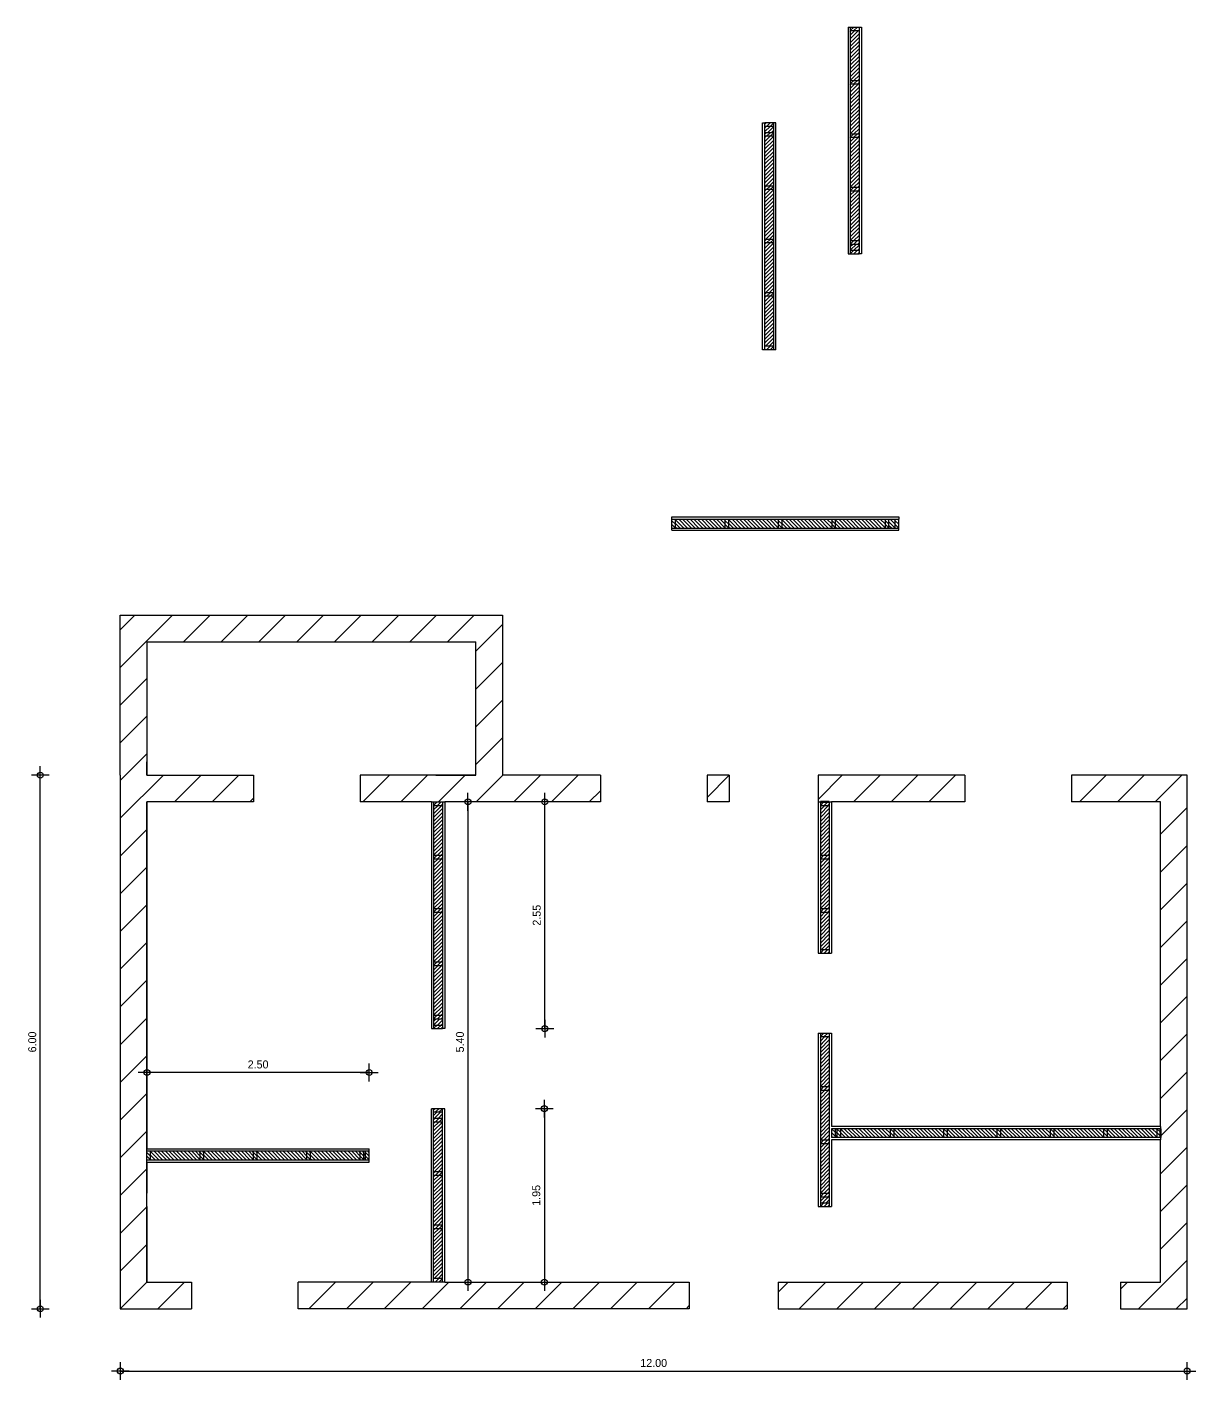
# Model space of a CAD drawing. Header units: metres. Extents: x -46 to 153, y -1 to 83.
# Drawn here: x 92.98 to 106.12, y 33.55 to 48.77 of the extents above; entities that cross this region are included whole.
import ezdxf

# ---------------------------------------------------------------- set-up
doc = ezdxf.new("R2010")
doc.units = ezdxf.units.M
doc.header["$LTSCALE"] = 0.018
doc.layers.add('DIMBLK', color=3, linetype='Continuous')
doc.styles.get("Standard").update_dxf_attribs({"font": 'ugtxt.shx'})
doc.dimstyles.new('CADWDOT', dxfattribs={"dimscale": 0.05, "dimtxt": 1.8, "dimasz": 0.08, "dimexe": 2, "dimexo": 0, "dimgap": 0.09, "dimtad": 0, "dimrnd": 0.001, "dimzin": 0, "dimdsep": 46, "dimtxsty": 'Standard', "dimblk": 'ARTDIM', "dimblk1": 'ARTDIM', "dimblk2": 'ARTDIM', "dimsah": 1, "dimcen": 0.09, "dimdle": 0.05, "dimse1": 1, "dimse2": 1, "dimadec": 0, "dimazin": 0, "dimtfac": 1, "dimtdec": 4, "dimtmove": 0, "dimatfit": 3, "dimldrblk": 'ARTDIM', "dimfxl": 0, "dimtvp": 0.9999, "dimtolj": 1, "dimtzin": 0, "dimarcsym": 0})

# ---------------------------------------------------------------- blocks, each defined once
blk = doc.blocks.new('ARTDIM')
at = {"layer": 'DIMBLK'}
for p, q in [((-24.9975, 0), (24.9975, 0)), ((0, -24.9975), (0, 24.9975))]:
    blk.add_line(p, q, dxfattribs=at)
blk.add_circle((0, 0), 8.25, dxfattribs=at)
blk = doc.blocks.new('*D60')
at = {"color": 0, "lineweight": -2, "transparency": 16777216}
blk.add_line((93.124, 34.357), (93.124, 40.349), dxfattribs=at)
at = {"layer": 'Defpoints', "color": 0, "transparency": 16777216}
for p in [(93.124, 40.353), (94.024, 40.353), (94.024, 34.353)]:
    blk.add_point(p, dxfattribs=at)
at = {"color": 0, "lineweight": -2, "transparency": 16777216, "xscale": 0.004, "yscale": 0.004, "zscale": 0.004}
for p, rotation in [((93.124, 40.353), 90), ((93.124, 34.353), 270)]:
    blk.add_blockref('ARTDIM', p, dxfattribs=dict(at, rotation=rotation))
at = {"color": 0, "transparency": 16777216, "insert": (93.034, 37.353), "char_height": 0.09, "attachment_point": 5, "rotation": 90}
blk.add_mtext('\\A1;6.00', dxfattribs=at)
blk = doc.blocks.new('*D61')
at = {"color": 0, "lineweight": -2, "transparency": 16777216}
blk.add_line((94.028, 33.653), (106.02, 33.653), dxfattribs=at)
at = {"layer": 'Defpoints', "color": 0, "transparency": 16777216}
for p in [(94.024, 34.353), (106.024, 34.353), (106.024, 33.653)]:
    blk.add_point(p, dxfattribs=at)
at = {"color": 0, "lineweight": -2, "transparency": 16777216, "xscale": 0.004, "yscale": 0.004, "zscale": 0.004, "rotation": 180}
blk.add_blockref('ARTDIM', (94.024, 33.653), dxfattribs=at)
at = {"color": 0, "lineweight": -2, "transparency": 16777216, "xscale": 0.004, "yscale": 0.004, "zscale": 0.004}
blk.add_blockref('ARTDIM', (106.024, 33.653), dxfattribs=at)
at = {"color": 0, "transparency": 16777216, "insert": (100.024, 33.743), "char_height": 0.09, "attachment_point": 5}
blk.add_mtext('\\A1;12.00', dxfattribs=at)
blk = doc.blocks.new('*D62')
at = {"color": 0, "lineweight": -2, "transparency": 16777216}
blk.add_line((98.799, 37.507), (98.799, 40.049), dxfattribs=at)
at = {"layer": 'Defpoints', "color": 0, "transparency": 16777216}
for p in [(97.679, 40.053), (98.799, 40.053), (97.674, 37.503)]:
    blk.add_point(p, dxfattribs=at)
at = {"color": 0, "lineweight": -2, "transparency": 16777216, "xscale": 0.004, "yscale": 0.004, "zscale": 0.004}
for p, rotation in [((98.799, 40.053), 90), ((98.799, 37.503), 270)]:
    blk.add_blockref('ARTDIM', p, dxfattribs=dict(at, rotation=rotation))
at = {"color": 0, "transparency": 16777216, "insert": (98.709, 38.778), "char_height": 0.09, "attachment_point": 5, "rotation": 90}
blk.add_mtext('\\A1;2.55', dxfattribs=at)
blk = doc.blocks.new('*D63')
at = {"color": 0, "lineweight": -2, "transparency": 16777216}
blk.add_line((98.794, 36.599), (98.794, 34.657), dxfattribs=at)
at = {"layer": 'Defpoints', "color": 0, "transparency": 16777216}
for p in [(97.674, 36.603), (97.674, 34.653), (98.794, 34.653)]:
    blk.add_point(p, dxfattribs=at)
at = {"color": 0, "lineweight": -2, "transparency": 16777216, "xscale": 0.004, "yscale": 0.004, "zscale": 0.004}
for p, rotation in [((98.794, 36.603), 90), ((98.794, 34.653), 270)]:
    blk.add_blockref('ARTDIM', p, dxfattribs=dict(at, rotation=rotation))
at = {"color": 0, "transparency": 16777216, "insert": (98.704, 35.628), "char_height": 0.09, "attachment_point": 5, "rotation": 90}
blk.add_mtext('\\A1;1.95', dxfattribs=at)
blk = doc.blocks.new('*D64')
at = {"color": 0, "lineweight": -2, "transparency": 16777216}
blk.add_line((96.82, 37.01), (94.328, 37.01), dxfattribs=at)
at = {"layer": 'Defpoints', "color": 0, "transparency": 16777216}
for p in [(94.324, 37.01), (94.324, 36.153), (96.824, 36.153)]:
    blk.add_point(p, dxfattribs=at)
at = {"color": 0, "lineweight": -2, "transparency": 16777216, "xscale": 0.004, "yscale": 0.004, "zscale": 0.004, "rotation": 180}
blk.add_blockref('ARTDIM', (94.324, 37.01), dxfattribs=at)
at = {"color": 0, "lineweight": -2, "transparency": 16777216, "xscale": 0.004, "yscale": 0.004, "zscale": 0.004}
blk.add_blockref('ARTDIM', (96.824, 37.01), dxfattribs=at)
at = {"color": 0, "transparency": 16777216, "insert": (95.574, 37.1), "char_height": 0.09, "attachment_point": 5}
blk.add_mtext('\\A1;2.50', dxfattribs=at)
blk = doc.blocks.new('*D65')
at = {"color": 0, "lineweight": -2, "transparency": 16777216}
blk.add_line((97.935, 40.049), (97.935, 34.657), dxfattribs=at)
at = {"layer": 'Defpoints', "color": 0, "transparency": 16777216}
for p in [(97.679, 40.053), (97.674, 34.653), (97.935, 34.653)]:
    blk.add_point(p, dxfattribs=at)
at = {"color": 0, "lineweight": -2, "transparency": 16777216, "xscale": 0.004, "yscale": 0.004, "zscale": 0.004}
for p, rotation in [((97.935, 40.053), 90), ((97.935, 34.653), 270)]:
    blk.add_blockref('ARTDIM', p, dxfattribs=dict(at, rotation=rotation))
at = {"color": 0, "transparency": 16777216, "insert": (97.845, 37.353), "char_height": 0.09, "attachment_point": 5, "rotation": 90}
blk.add_mtext('\\A1;5.40', dxfattribs=at)

msp = doc.modelspace()

# ---------------------------------------------------------------- linework, layer by layer
at = {"color": 1}
for p, q in [((102.21, 48.766), (102.21, 46.216)), ((102.21, 48.766), (102.235, 48.766)), ((102.335, 48.766), (102.36, 48.766)), ((102.36, 48.766), (102.36, 46.216)), ((101.25, 45.138), (101.25, 47.688)), ((101.25, 47.688), (101.275, 47.688)), ((101.4, 47.688), (101.375, 47.688)), ((101.4, 45.138), (101.4, 47.688)), ((102.21, 46.216), (102.235, 46.216)), ((102.36, 46.216), (102.335, 46.216)), ((101.275, 45.138), (101.25, 45.138)), ((101.4, 45.138), (101.375, 45.138)), ((100.23, 43.257), (102.78, 43.257)), ((100.23, 43.232), (100.23, 43.257)), ((102.78, 43.257), (102.78, 43.232)), ((100.23, 43.107), (100.23, 43.132)), ((100.23, 43.107), (102.78, 43.107)), ((102.78, 43.107), (102.78, 43.132)), ((97.524, 40.053), (97.524, 37.503)), ((97.524, 40.053), (97.549, 40.053)), ((97.649, 40.053), (97.674, 40.053)), ((97.674, 40.053), (97.674, 37.503)), ((101.874, 40.053), (101.874, 38.353)), ((101.874, 40.053), (101.899, 40.053)), ((101.999, 40.053), (102.024, 40.053)), ((102.024, 40.053), (102.024, 38.353)), ((101.874, 38.353), (101.899, 38.353)), ((101.999, 38.353), (102.024, 38.353)), ((97.524, 37.503), (97.549, 37.503)), ((97.674, 37.503), (97.649, 37.503)), ((101.874, 37.453), (101.874, 35.503)), ((101.874, 37.453), (101.899, 37.453)), ((101.999, 37.453), (102.024, 37.453)), ((102.024, 37.453), (102.024, 36.403)), ((97.524, 34.653), (97.524, 36.603)), ((97.549, 36.603), (97.524, 36.603)), ((97.674, 36.603), (97.649, 36.603)), ((97.674, 34.653), (97.674, 36.603)), ((103.284, 36.403), (102.024, 36.403)), ((105.724, 36.403), (103.284, 36.403)), ((105.724, 36.403), (105.724, 36.378)), ((103.284, 36.253), (102.024, 36.253)), ((102.024, 36.253), (102.024, 35.503)), ((105.724, 36.253), (103.284, 36.253)), ((105.724, 36.278), (105.724, 36.253)), ((94.324, 36.153), (96.824, 36.153)), ((94.324, 36.128), (94.324, 36.153)), ((96.824, 36.128), (96.824, 36.153)), ((94.324, 36.003), (94.324, 36.028)), ((94.324, 36.003), (96.824, 36.003)), ((96.824, 36.003), (96.824, 36.028)), ((101.874, 35.503), (101.899, 35.503)), ((101.999, 35.503), (102.024, 35.503)), ((97.549, 34.653), (97.524, 34.653)), ((97.674, 34.653), (97.649, 34.653))]:
    msp.add_line(p, q, dxfattribs=at)
at = {"color": 2}
for p, q in [((102.235, 48.766), (102.235, 46.216)), ((102.235, 48.633), (102.328, 48.726)), ((102.235, 48.675), (102.286, 48.726)), ((102.235, 48.717), (102.243, 48.726)), ((102.235, 48.59), (102.335, 48.69)), ((102.335, 48.766), (102.335, 46.216)), ((102.235, 48.548), (102.335, 48.648)), ((102.235, 48.505), (102.335, 48.605)), ((102.235, 48.463), (102.335, 48.563)), ((102.235, 48.42), (102.335, 48.52)), ((102.235, 48.378), (102.335, 48.478)), ((102.235, 48.336), (102.335, 48.436)), ((102.235, 48.293), (102.335, 48.393)), ((102.235, 48.251), (102.335, 48.351)), ((102.235, 48.208), (102.335, 48.308)), ((102.235, 48.166), (102.335, 48.266)), ((102.235, 48.033), (102.328, 48.126)), ((102.235, 48.075), (102.286, 48.126)), ((102.235, 48.117), (102.243, 48.126)), ((102.235, 47.99), (102.335, 48.09)), ((102.277, 48.166), (102.335, 48.223)), ((102.32, 48.166), (102.335, 48.181)), ((102.235, 47.948), (102.335, 48.048)), ((102.235, 47.905), (102.335, 48.005)), ((102.235, 47.863), (102.335, 47.963)), ((102.235, 47.82), (102.335, 47.92)), ((102.235, 47.778), (102.335, 47.878)), ((102.235, 47.736), (102.335, 47.836)), ((102.235, 47.693), (102.335, 47.793)), ((101.275, 45.138), (101.275, 47.688)), ((101.29, 47.648), (101.275, 47.633)), ((101.333, 47.648), (101.275, 47.59)), ((101.375, 47.648), (101.305, 47.578)), ((101.375, 45.138), (101.375, 47.688)), ((102.235, 47.651), (102.335, 47.751)), ((102.235, 47.608), (102.335, 47.708)), ((102.235, 47.566), (102.335, 47.666)), ((102.277, 47.566), (102.335, 47.623)), ((101.375, 47.538), (101.275, 47.438)), ((101.29, 47.538), (101.275, 47.523)), ((101.333, 47.538), (101.275, 47.48)), ((101.375, 47.495), (101.275, 47.395)), ((101.375, 47.605), (101.347, 47.578)), ((102.235, 47.433), (102.328, 47.526)), ((102.235, 47.475), (102.286, 47.526)), ((102.235, 47.517), (102.243, 47.526)), ((102.235, 47.39), (102.335, 47.49)), ((102.32, 47.566), (102.335, 47.581)), ((101.375, 47.453), (101.275, 47.353)), ((101.375, 47.411), (101.275, 47.311)), ((101.375, 47.368), (101.275, 47.268)), ((101.375, 47.326), (101.275, 47.226)), ((102.235, 47.348), (102.335, 47.448)), ((102.235, 47.305), (102.335, 47.405)), ((102.235, 47.263), (102.335, 47.363)), ((102.235, 47.22), (102.335, 47.32)), ((101.375, 47.283), (101.275, 47.183)), ((101.375, 47.241), (101.275, 47.141)), ((101.375, 47.198), (101.275, 47.098)), ((102.235, 47.178), (102.335, 47.278)), ((102.235, 47.136), (102.335, 47.236)), ((102.235, 47.093), (102.335, 47.193)), ((101.375, 47.156), (101.275, 47.056)), ((101.375, 47.114), (101.275, 47.014)), ((101.375, 47.071), (101.282, 46.978)), ((101.375, 47.029), (101.324, 46.978)), ((102.235, 47.051), (102.335, 47.151)), ((102.235, 47.008), (102.335, 47.108)), ((102.235, 46.966), (102.335, 47.066)), ((102.277, 46.966), (102.335, 47.023)), ((101.375, 46.938), (101.275, 46.838)), ((101.29, 46.938), (101.275, 46.923)), ((101.333, 46.938), (101.275, 46.88)), ((101.375, 46.895), (101.275, 46.795)), ((101.375, 46.986), (101.367, 46.978)), ((102.235, 46.833), (102.328, 46.926)), ((102.235, 46.875), (102.286, 46.926)), ((102.235, 46.917), (102.243, 46.926)), ((102.235, 46.79), (102.335, 46.89)), ((102.32, 46.966), (102.335, 46.981)), ((101.375, 46.853), (101.275, 46.753)), ((101.375, 46.811), (101.275, 46.711)), ((101.375, 46.768), (101.275, 46.668)), ((101.375, 46.726), (101.275, 46.626)), ((102.235, 46.748), (102.335, 46.848)), ((102.235, 46.705), (102.335, 46.805)), ((102.235, 46.663), (102.335, 46.763)), ((102.235, 46.62), (102.335, 46.72)), ((101.375, 46.683), (101.275, 46.583)), ((101.375, 46.641), (101.275, 46.541)), ((101.375, 46.598), (101.275, 46.498)), ((101.375, 46.556), (101.275, 46.456)), ((102.235, 46.578), (102.335, 46.678)), ((102.235, 46.536), (102.335, 46.636)), ((102.235, 46.493), (102.335, 46.593)), ((101.375, 46.514), (101.275, 46.414)), ((101.375, 46.471), (101.282, 46.378)), ((101.375, 46.429), (101.324, 46.378)), ((102.235, 46.451), (102.335, 46.551)), ((102.235, 46.408), (102.335, 46.508)), ((102.235, 46.366), (102.335, 46.466)), ((102.277, 46.366), (102.335, 46.423)), ((101.375, 46.338), (101.275, 46.238)), ((101.29, 46.338), (101.275, 46.323)), ((101.333, 46.338), (101.275, 46.28)), ((101.375, 46.295), (101.275, 46.195)), ((101.375, 46.253), (101.275, 46.153)), ((101.375, 46.386), (101.367, 46.378)), ((102.235, 46.256), (102.305, 46.326)), ((102.235, 46.298), (102.263, 46.326)), ((102.277, 46.256), (102.335, 46.313)), ((102.32, 46.366), (102.335, 46.381)), ((102.32, 46.256), (102.335, 46.271)), ((101.375, 46.211), (101.275, 46.111)), ((101.375, 46.168), (101.275, 46.068)), ((101.375, 46.126), (101.275, 46.026)), ((101.375, 46.083), (101.275, 45.983)), ((101.375, 46.041), (101.275, 45.941)), ((101.375, 45.998), (101.275, 45.898)), ((101.375, 45.956), (101.275, 45.856)), ((101.375, 45.914), (101.275, 45.814)), ((101.375, 45.871), (101.282, 45.778)), ((101.375, 45.829), (101.324, 45.778)), ((101.375, 45.738), (101.275, 45.638)), ((101.29, 45.738), (101.275, 45.723)), ((101.333, 45.738), (101.275, 45.68)), ((101.375, 45.695), (101.275, 45.595)), ((101.375, 45.653), (101.275, 45.553)), ((101.375, 45.786), (101.367, 45.778)), ((101.375, 45.611), (101.275, 45.511)), ((101.375, 45.568), (101.275, 45.468)), ((101.375, 45.526), (101.275, 45.426)), ((101.375, 45.483), (101.275, 45.383)), ((101.375, 45.441), (101.275, 45.341)), ((101.375, 45.398), (101.275, 45.298)), ((101.375, 45.356), (101.275, 45.256)), ((101.375, 45.314), (101.275, 45.214)), ((101.375, 45.271), (101.282, 45.178)), ((101.375, 45.229), (101.324, 45.178)), ((101.375, 45.186), (101.367, 45.178)), ((100.23, 43.232), (102.78, 43.232)), ((100.364, 43.132), (100.27, 43.225)), ((100.406, 43.132), (100.306, 43.232)), ((100.449, 43.132), (100.349, 43.232)), ((100.491, 43.132), (100.391, 43.232)), ((100.533, 43.132), (100.433, 43.232)), ((100.576, 43.132), (100.476, 43.232)), ((100.618, 43.132), (100.518, 43.232)), ((100.661, 43.132), (100.561, 43.232)), ((100.703, 43.132), (100.603, 43.232)), ((100.746, 43.132), (100.646, 43.232)), ((100.788, 43.132), (100.688, 43.232)), ((100.83, 43.132), (100.73, 43.232)), ((100.83, 43.174), (100.773, 43.232)), ((100.83, 43.216), (100.815, 43.232)), ((100.964, 43.132), (100.87, 43.225)), ((101.006, 43.132), (100.906, 43.232)), ((101.049, 43.132), (100.949, 43.232)), ((101.091, 43.132), (100.991, 43.232)), ((101.133, 43.132), (101.033, 43.232)), ((101.176, 43.132), (101.076, 43.232)), ((101.218, 43.132), (101.118, 43.232)), ((101.261, 43.132), (101.161, 43.232)), ((101.303, 43.132), (101.203, 43.232)), ((101.346, 43.132), (101.246, 43.232)), ((101.388, 43.132), (101.288, 43.232)), ((101.43, 43.132), (101.33, 43.232)), ((101.43, 43.174), (101.373, 43.232)), ((101.43, 43.216), (101.415, 43.232)), ((101.564, 43.132), (101.47, 43.225)), ((101.606, 43.132), (101.506, 43.232)), ((101.649, 43.132), (101.549, 43.232)), ((101.691, 43.132), (101.591, 43.232)), ((101.733, 43.132), (101.633, 43.232)), ((101.776, 43.132), (101.676, 43.232)), ((101.818, 43.132), (101.718, 43.232)), ((101.861, 43.132), (101.761, 43.232)), ((101.903, 43.132), (101.803, 43.232)), ((101.946, 43.132), (101.846, 43.232)), ((101.988, 43.132), (101.888, 43.232)), ((102.03, 43.132), (101.93, 43.232)), ((102.03, 43.174), (101.973, 43.232)), ((102.03, 43.216), (102.015, 43.232)), ((102.164, 43.132), (102.07, 43.225)), ((102.206, 43.132), (102.106, 43.232)), ((102.249, 43.132), (102.149, 43.232)), ((102.291, 43.132), (102.191, 43.232)), ((102.333, 43.132), (102.233, 43.232)), ((102.376, 43.132), (102.276, 43.232)), ((102.418, 43.132), (102.318, 43.232)), ((102.461, 43.132), (102.361, 43.232)), ((102.503, 43.132), (102.403, 43.232)), ((102.546, 43.132), (102.446, 43.232)), ((102.588, 43.132), (102.488, 43.232)), ((102.63, 43.132), (102.53, 43.232)), ((102.63, 43.174), (102.573, 43.232)), ((102.63, 43.216), (102.615, 43.232)), ((102.74, 43.174), (102.683, 43.232)), ((102.74, 43.216), (102.725, 43.232)), ((100.23, 43.132), (102.78, 43.132)), ((100.321, 43.132), (100.27, 43.183)), ((100.279, 43.132), (100.27, 43.14)), ((100.921, 43.132), (100.87, 43.183)), ((100.879, 43.132), (100.87, 43.14)), ((101.521, 43.132), (101.47, 43.183)), ((101.479, 43.132), (101.47, 43.14)), ((102.121, 43.132), (102.07, 43.183)), ((102.079, 43.132), (102.07, 43.14)), ((102.74, 43.132), (102.67, 43.202)), ((102.698, 43.132), (102.67, 43.159)), ((97.549, 40.053), (97.549, 37.503)), ((97.549, 39.919), (97.642, 40.013)), ((97.549, 39.962), (97.6, 40.013)), ((97.549, 40.004), (97.558, 40.013)), ((97.649, 40.053), (97.649, 37.503)), ((101.899, 40.053), (101.899, 38.353)), ((101.899, 39.919), (101.992, 40.013)), ((101.899, 39.962), (101.95, 40.013)), ((101.899, 40.004), (101.908, 40.013)), ((101.999, 40.053), (101.999, 38.353)), ((97.549, 39.877), (97.649, 39.977)), ((97.549, 39.834), (97.649, 39.934)), ((97.549, 39.792), (97.649, 39.892)), ((101.899, 39.877), (101.999, 39.977)), ((101.899, 39.834), (101.999, 39.934)), ((101.899, 39.792), (101.999, 39.892)), ((97.549, 39.75), (97.649, 39.85)), ((97.549, 39.707), (97.649, 39.807)), ((97.549, 39.665), (97.649, 39.765)), ((97.549, 39.622), (97.649, 39.722)), ((101.899, 39.75), (101.999, 39.85)), ((101.899, 39.707), (101.999, 39.807)), ((101.899, 39.665), (101.999, 39.765)), ((101.899, 39.622), (101.999, 39.722)), ((97.549, 39.58), (97.649, 39.68)), ((97.549, 39.537), (97.649, 39.637)), ((97.549, 39.495), (97.649, 39.595)), ((101.899, 39.58), (101.999, 39.68)), ((101.899, 39.537), (101.999, 39.637)), ((101.899, 39.495), (101.999, 39.595)), ((97.549, 39.453), (97.649, 39.553)), ((97.549, 39.319), (97.642, 39.413)), ((97.549, 39.362), (97.6, 39.413)), ((97.549, 39.404), (97.558, 39.413)), ((97.592, 39.453), (97.649, 39.51)), ((97.634, 39.453), (97.649, 39.468)), ((101.899, 39.453), (101.999, 39.553)), ((101.899, 39.319), (101.992, 39.413)), ((101.899, 39.362), (101.95, 39.413)), ((101.899, 39.404), (101.908, 39.413)), ((101.942, 39.453), (101.999, 39.51)), ((101.984, 39.453), (101.999, 39.468)), ((97.549, 39.277), (97.649, 39.377)), ((97.549, 39.234), (97.649, 39.334)), ((97.549, 39.192), (97.649, 39.292)), ((101.899, 39.277), (101.999, 39.377)), ((101.899, 39.234), (101.999, 39.334)), ((101.899, 39.192), (101.999, 39.292)), ((97.549, 39.15), (97.649, 39.25)), ((97.549, 39.107), (97.649, 39.207)), ((97.549, 39.065), (97.649, 39.165)), ((97.549, 39.022), (97.649, 39.122)), ((101.899, 39.15), (101.999, 39.25)), ((101.899, 39.107), (101.999, 39.207)), ((101.899, 39.065), (101.999, 39.165)), ((101.899, 39.022), (101.999, 39.122)), ((97.549, 38.98), (97.649, 39.08)), ((97.549, 38.937), (97.649, 39.037)), ((97.549, 38.895), (97.649, 38.995)), ((97.549, 38.853), (97.649, 38.953)), ((101.899, 38.98), (101.999, 39.08)), ((101.899, 38.937), (101.999, 39.037)), ((101.899, 38.895), (101.999, 38.995)), ((101.899, 38.853), (101.999, 38.953)), ((97.549, 38.719), (97.642, 38.813)), ((97.549, 38.762), (97.6, 38.813)), ((97.549, 38.804), (97.558, 38.813)), ((97.592, 38.853), (97.649, 38.91)), ((97.634, 38.853), (97.649, 38.868)), ((101.899, 38.719), (101.992, 38.813)), ((101.899, 38.762), (101.95, 38.813)), ((101.899, 38.804), (101.908, 38.813)), ((101.942, 38.853), (101.999, 38.91)), ((101.984, 38.853), (101.999, 38.868)), ((97.549, 38.677), (97.649, 38.777)), ((97.549, 38.634), (97.649, 38.734)), ((97.549, 38.592), (97.649, 38.692)), ((97.549, 38.55), (97.649, 38.65)), ((101.899, 38.677), (101.999, 38.777)), ((101.899, 38.634), (101.999, 38.734)), ((101.899, 38.592), (101.999, 38.692)), ((101.899, 38.55), (101.999, 38.65)), ((97.549, 38.507), (97.649, 38.607)), ((97.549, 38.465), (97.649, 38.565)), ((97.549, 38.422), (97.649, 38.522)), ((101.899, 38.507), (101.999, 38.607)), ((101.899, 38.465), (101.999, 38.565)), ((101.899, 38.422), (101.999, 38.522)), ((97.549, 38.38), (97.649, 38.48)), ((97.549, 38.337), (97.649, 38.437)), ((97.549, 38.295), (97.649, 38.395)), ((97.549, 38.253), (97.649, 38.353)), ((101.912, 38.393), (101.999, 38.48)), ((101.954, 38.393), (101.999, 38.437)), ((101.997, 38.393), (101.999, 38.395)), ((97.549, 38.119), (97.642, 38.213)), ((97.549, 38.162), (97.6, 38.213)), ((97.549, 38.204), (97.558, 38.213)), ((97.592, 38.253), (97.649, 38.31)), ((97.634, 38.253), (97.649, 38.268)), ((97.549, 38.077), (97.649, 38.177)), ((97.549, 38.034), (97.649, 38.134)), ((97.549, 37.992), (97.649, 38.092)), ((97.549, 37.95), (97.649, 38.05)), ((97.549, 37.907), (97.649, 38.007)), ((97.549, 37.865), (97.649, 37.965)), ((97.549, 37.822), (97.649, 37.922)), ((97.549, 37.78), (97.649, 37.88)), ((97.549, 37.737), (97.649, 37.837)), ((97.549, 37.695), (97.649, 37.795)), ((97.549, 37.653), (97.649, 37.753)), ((97.549, 37.543), (97.619, 37.613)), ((97.549, 37.585), (97.577, 37.613)), ((97.592, 37.653), (97.649, 37.71)), ((97.592, 37.543), (97.649, 37.6)), ((97.634, 37.653), (97.649, 37.668)), ((97.634, 37.543), (97.649, 37.558)), ((101.899, 37.453), (101.899, 35.503)), ((101.999, 37.453), (101.999, 35.503)), ((101.899, 37.319), (101.992, 37.413)), ((101.899, 37.362), (101.95, 37.413)), ((101.899, 37.404), (101.908, 37.413)), ((101.899, 37.277), (101.999, 37.377)), ((101.899, 37.234), (101.999, 37.334)), ((101.899, 37.192), (101.999, 37.292)), ((101.899, 37.15), (101.999, 37.25)), ((101.899, 37.107), (101.999, 37.207)), ((101.899, 37.065), (101.999, 37.165)), ((101.899, 37.022), (101.999, 37.122)), ((101.899, 36.98), (101.999, 37.08)), ((101.899, 36.937), (101.999, 37.037)), ((101.899, 36.895), (101.999, 36.995)), ((101.899, 36.853), (101.999, 36.953)), ((101.942, 36.853), (101.999, 36.91)), ((101.984, 36.853), (101.999, 36.868)), ((101.899, 36.719), (101.992, 36.813)), ((101.899, 36.762), (101.95, 36.813)), ((101.899, 36.804), (101.908, 36.813)), ((101.899, 36.677), (101.999, 36.777)), ((101.899, 36.634), (101.999, 36.734)), ((101.899, 36.592), (101.999, 36.692)), ((97.549, 34.653), (97.549, 36.603)), ((97.583, 36.563), (97.549, 36.528)), ((97.626, 36.563), (97.556, 36.493)), ((97.649, 36.544), (97.598, 36.493)), ((97.649, 34.653), (97.649, 36.603)), ((101.899, 36.55), (101.999, 36.65)), ((101.899, 36.507), (101.999, 36.607)), ((101.899, 36.465), (101.999, 36.565)), ((101.899, 36.422), (101.999, 36.522)), ((97.649, 36.453), (97.549, 36.353)), ((97.564, 36.453), (97.549, 36.437)), ((97.607, 36.453), (97.549, 36.395)), ((97.649, 36.41), (97.549, 36.31)), ((97.649, 36.368), (97.549, 36.268)), ((97.649, 36.501), (97.641, 36.493)), ((101.899, 36.38), (101.999, 36.48)), ((101.899, 36.337), (101.999, 36.437)), ((101.899, 36.295), (101.999, 36.395)), ((103.284, 36.378), (102.024, 36.378)), ((102.076, 36.378), (102.084, 36.369)), ((102.124, 36.378), (102.224, 36.278)), ((102.167, 36.378), (102.267, 36.278)), ((102.209, 36.378), (102.309, 36.278)), ((102.251, 36.378), (102.351, 36.278)), ((102.294, 36.378), (102.394, 36.278)), ((102.336, 36.378), (102.436, 36.278)), ((102.379, 36.378), (102.479, 36.278)), ((102.421, 36.378), (102.521, 36.278)), ((102.463, 36.378), (102.563, 36.278)), ((102.506, 36.378), (102.606, 36.278)), ((102.548, 36.378), (102.648, 36.278)), ((102.591, 36.378), (102.684, 36.284)), ((102.633, 36.378), (102.684, 36.327)), ((102.676, 36.378), (102.684, 36.369)), ((102.724, 36.378), (102.824, 36.278)), ((102.767, 36.378), (102.867, 36.278)), ((102.809, 36.378), (102.909, 36.278)), ((102.851, 36.378), (102.951, 36.278)), ((102.894, 36.378), (102.994, 36.278)), ((102.936, 36.378), (103.036, 36.278)), ((102.979, 36.378), (103.079, 36.278)), ((103.021, 36.378), (103.121, 36.278)), ((103.063, 36.378), (103.163, 36.278)), ((103.106, 36.378), (103.206, 36.278)), ((103.148, 36.378), (103.248, 36.278)), ((103.191, 36.378), (103.284, 36.284)), ((103.233, 36.378), (103.284, 36.327)), ((103.276, 36.378), (103.284, 36.369)), ((105.724, 36.378), (103.284, 36.378)), ((103.324, 36.378), (103.424, 36.278)), ((103.367, 36.378), (103.467, 36.278)), ((103.409, 36.378), (103.509, 36.278)), ((103.451, 36.378), (103.551, 36.278)), ((103.494, 36.378), (103.594, 36.278)), ((103.536, 36.378), (103.636, 36.278)), ((103.579, 36.378), (103.679, 36.278)), ((103.621, 36.378), (103.721, 36.278)), ((103.663, 36.378), (103.763, 36.278)), ((103.706, 36.378), (103.806, 36.278)), ((103.748, 36.378), (103.848, 36.278)), ((103.791, 36.378), (103.884, 36.284)), ((103.833, 36.378), (103.884, 36.327)), ((103.876, 36.378), (103.884, 36.369)), ((103.924, 36.378), (104.024, 36.278)), ((103.967, 36.378), (104.067, 36.278)), ((104.009, 36.378), (104.109, 36.278)), ((104.051, 36.378), (104.151, 36.278)), ((104.094, 36.378), (104.194, 36.278)), ((104.136, 36.378), (104.236, 36.278)), ((104.179, 36.378), (104.279, 36.278)), ((104.221, 36.378), (104.321, 36.278)), ((104.263, 36.378), (104.363, 36.278)), ((104.306, 36.378), (104.406, 36.278)), ((104.348, 36.378), (104.448, 36.278)), ((104.391, 36.378), (104.484, 36.284)), ((104.433, 36.378), (104.484, 36.327)), ((104.476, 36.378), (104.484, 36.369)), ((104.524, 36.378), (104.624, 36.278)), ((104.567, 36.378), (104.667, 36.278)), ((104.609, 36.378), (104.709, 36.278)), ((104.651, 36.378), (104.751, 36.278)), ((104.694, 36.378), (104.794, 36.278)), ((104.736, 36.378), (104.836, 36.278)), ((104.779, 36.378), (104.879, 36.278)), ((104.821, 36.378), (104.921, 36.278)), ((104.863, 36.378), (104.963, 36.278)), ((104.906, 36.378), (105.006, 36.278)), ((104.948, 36.378), (105.048, 36.278)), ((104.991, 36.378), (105.084, 36.284)), ((105.033, 36.378), (105.084, 36.327)), ((105.076, 36.378), (105.084, 36.369)), ((105.124, 36.378), (105.224, 36.278)), ((105.167, 36.378), (105.267, 36.278)), ((105.209, 36.378), (105.309, 36.278)), ((105.251, 36.378), (105.351, 36.278)), ((105.294, 36.378), (105.394, 36.278)), ((105.336, 36.378), (105.436, 36.278)), ((105.379, 36.378), (105.479, 36.278)), ((105.421, 36.378), (105.521, 36.278)), ((105.463, 36.378), (105.563, 36.278)), ((105.506, 36.378), (105.606, 36.278)), ((105.548, 36.378), (105.648, 36.278)), ((105.591, 36.378), (105.684, 36.284)), ((105.633, 36.378), (105.684, 36.327)), ((105.676, 36.378), (105.684, 36.369)), ((97.649, 36.325), (97.549, 36.225)), ((97.649, 36.283), (97.549, 36.183)), ((97.649, 36.24), (97.549, 36.14)), ((101.899, 36.253), (101.999, 36.353)), ((101.899, 36.119), (101.992, 36.213)), ((101.899, 36.162), (101.95, 36.213)), ((101.899, 36.204), (101.908, 36.213)), ((101.942, 36.253), (101.999, 36.31)), ((101.984, 36.253), (101.999, 36.268)), ((103.284, 36.278), (102.024, 36.278)), ((102.064, 36.347), (102.084, 36.327)), ((102.064, 36.304), (102.084, 36.284)), ((102.124, 36.335), (102.182, 36.278)), ((102.124, 36.293), (102.139, 36.278)), ((102.724, 36.335), (102.782, 36.278)), ((102.724, 36.293), (102.739, 36.278)), ((105.724, 36.278), (103.284, 36.278)), ((103.324, 36.335), (103.382, 36.278)), ((103.324, 36.293), (103.339, 36.278)), ((103.924, 36.335), (103.982, 36.278)), ((103.924, 36.293), (103.939, 36.278)), ((104.524, 36.335), (104.582, 36.278)), ((104.524, 36.293), (104.539, 36.278)), ((105.124, 36.335), (105.182, 36.278)), ((105.124, 36.293), (105.139, 36.278)), ((94.324, 36.128), (96.824, 36.128)), ((94.457, 36.028), (94.364, 36.121)), ((94.415, 36.028), (94.364, 36.079)), ((94.5, 36.028), (94.4, 36.128)), ((94.542, 36.028), (94.442, 36.128)), ((94.585, 36.028), (94.485, 36.128)), ((94.627, 36.028), (94.527, 36.128)), ((94.67, 36.028), (94.57, 36.128)), ((94.712, 36.028), (94.612, 36.128)), ((94.754, 36.028), (94.654, 36.128)), ((94.797, 36.028), (94.697, 36.128)), ((94.839, 36.028), (94.739, 36.128)), ((94.882, 36.028), (94.782, 36.128)), ((94.924, 36.028), (94.824, 36.128)), ((94.924, 36.07), (94.867, 36.128)), ((94.924, 36.112), (94.909, 36.128)), ((95.057, 36.028), (94.964, 36.121)), ((95.015, 36.028), (94.964, 36.079)), ((95.1, 36.028), (95, 36.128)), ((95.142, 36.028), (95.042, 36.128)), ((95.185, 36.028), (95.085, 36.128)), ((95.227, 36.028), (95.127, 36.128)), ((95.27, 36.028), (95.17, 36.128)), ((95.312, 36.028), (95.212, 36.128)), ((95.354, 36.028), (95.254, 36.128)), ((95.397, 36.028), (95.297, 36.128)), ((95.439, 36.028), (95.339, 36.128)), ((95.482, 36.028), (95.382, 36.128)), ((95.524, 36.028), (95.424, 36.128)), ((95.524, 36.07), (95.467, 36.128)), ((95.524, 36.112), (95.509, 36.128)), ((95.657, 36.028), (95.564, 36.121)), ((95.615, 36.028), (95.564, 36.079)), ((95.7, 36.028), (95.6, 36.128)), ((95.742, 36.028), (95.642, 36.128)), ((95.785, 36.028), (95.685, 36.128)), ((95.827, 36.028), (95.727, 36.128)), ((95.87, 36.028), (95.77, 36.128)), ((95.912, 36.028), (95.812, 36.128)), ((95.954, 36.028), (95.854, 36.128)), ((95.997, 36.028), (95.897, 36.128)), ((96.039, 36.028), (95.939, 36.128)), ((96.082, 36.028), (95.982, 36.128)), ((96.124, 36.028), (96.024, 36.128)), ((96.124, 36.07), (96.067, 36.128)), ((96.124, 36.112), (96.109, 36.128)), ((96.257, 36.028), (96.164, 36.121)), ((96.215, 36.028), (96.164, 36.079)), ((96.3, 36.028), (96.2, 36.128)), ((96.342, 36.028), (96.242, 36.128)), ((96.385, 36.028), (96.285, 36.128)), ((96.427, 36.028), (96.327, 36.128)), ((96.47, 36.028), (96.37, 36.128)), ((96.512, 36.028), (96.412, 36.128)), ((96.554, 36.028), (96.454, 36.128)), ((96.597, 36.028), (96.497, 36.128)), ((96.639, 36.028), (96.539, 36.128)), ((96.682, 36.028), (96.582, 36.128)), ((96.724, 36.028), (96.624, 36.128)), ((96.724, 36.07), (96.667, 36.128)), ((96.724, 36.112), (96.709, 36.128)), ((96.784, 36.078), (96.764, 36.098)), ((96.784, 36.12), (96.777, 36.128)), ((97.649, 36.198), (97.549, 36.098)), ((97.649, 36.156), (97.549, 36.056)), ((97.649, 36.113), (97.549, 36.013)), ((97.649, 36.071), (97.549, 35.971)), ((101.899, 36.077), (101.999, 36.177)), ((101.899, 36.034), (101.999, 36.134)), ((101.899, 35.992), (101.999, 36.092)), ((94.324, 36.028), (96.824, 36.028)), ((94.373, 36.028), (94.364, 36.036)), ((94.973, 36.028), (94.964, 36.036)), ((95.573, 36.028), (95.564, 36.036)), ((96.173, 36.028), (96.164, 36.036)), ((96.784, 36.035), (96.764, 36.055)), ((97.649, 36.028), (97.549, 35.928)), ((97.649, 35.986), (97.556, 35.893)), ((97.649, 35.944), (97.598, 35.893)), ((101.899, 35.95), (101.999, 36.05)), ((101.899, 35.907), (101.999, 36.007)), ((101.899, 35.865), (101.999, 35.965)), ((101.899, 35.822), (101.999, 35.922)), ((97.649, 35.853), (97.549, 35.753)), ((97.564, 35.853), (97.549, 35.837)), ((97.607, 35.853), (97.549, 35.795)), ((97.649, 35.81), (97.549, 35.71)), ((97.649, 35.768), (97.549, 35.668)), ((97.649, 35.901), (97.641, 35.893)), ((101.899, 35.78), (101.999, 35.88)), ((101.899, 35.737), (101.999, 35.837)), ((101.899, 35.695), (101.999, 35.795)), ((101.899, 35.653), (101.999, 35.753)), ((97.649, 35.725), (97.549, 35.625)), ((97.649, 35.683), (97.549, 35.583)), ((97.649, 35.64), (97.549, 35.54)), ((101.899, 35.562), (101.95, 35.613)), ((101.899, 35.604), (101.908, 35.613)), ((101.922, 35.543), (101.992, 35.613)), ((101.942, 35.653), (101.999, 35.71)), ((101.984, 35.653), (101.999, 35.668)), ((97.649, 35.598), (97.549, 35.498)), ((97.649, 35.556), (97.549, 35.456)), ((97.649, 35.513), (97.549, 35.413)), ((97.649, 35.471), (97.549, 35.371)), ((101.965, 35.543), (101.999, 35.577)), ((97.649, 35.428), (97.549, 35.328)), ((97.649, 35.386), (97.556, 35.293)), ((97.649, 35.344), (97.598, 35.293)), ((97.649, 35.301), (97.641, 35.293)), ((97.649, 35.253), (97.549, 35.153)), ((97.564, 35.253), (97.549, 35.237)), ((97.607, 35.253), (97.549, 35.195)), ((97.649, 35.21), (97.549, 35.11)), ((97.649, 35.168), (97.549, 35.068)), ((97.649, 35.125), (97.549, 35.025)), ((97.649, 35.083), (97.549, 34.983)), ((97.649, 35.04), (97.549, 34.94)), ((97.649, 34.998), (97.549, 34.898)), ((97.649, 34.956), (97.549, 34.856)), ((97.649, 34.913), (97.549, 34.813)), ((97.649, 34.871), (97.549, 34.771)), ((97.649, 34.828), (97.549, 34.728)), ((97.649, 34.786), (97.556, 34.693)), ((97.649, 34.744), (97.598, 34.693)), ((97.649, 34.701), (97.641, 34.693))]:
    msp.add_line(p, q, dxfattribs=at)
at = {"color": 3}
for p, q in [((102.235, 48.726), (102.275, 48.766)), ((102.235, 48.766), (102.335, 48.766)), ((102.235, 48.726), (102.335, 48.726)), ((102.277, 48.726), (102.317, 48.766)), ((102.235, 48.166), (102.335, 48.166)), ((102.235, 48.126), (102.275, 48.166)), ((102.235, 48.126), (102.335, 48.126)), ((102.277, 48.126), (102.317, 48.166)), ((102.32, 48.126), (102.335, 48.141)), ((101.375, 47.688), (101.275, 47.688)), ((101.29, 47.688), (101.275, 47.673)), ((101.375, 47.648), (101.275, 47.648)), ((101.333, 47.688), (101.293, 47.648)), ((101.375, 47.688), (101.335, 47.648)), ((101.29, 47.578), (101.275, 47.563)), ((101.375, 47.578), (101.275, 47.578)), ((101.375, 47.538), (101.275, 47.538)), ((101.333, 47.578), (101.293, 47.538)), ((101.375, 47.578), (101.335, 47.538)), ((102.235, 47.566), (102.335, 47.566)), ((102.235, 47.526), (102.275, 47.566)), ((102.235, 47.526), (102.335, 47.526)), ((102.277, 47.526), (102.317, 47.566)), ((102.32, 47.526), (102.335, 47.541)), ((101.29, 46.978), (101.275, 46.963)), ((101.375, 46.978), (101.275, 46.978)), ((101.375, 46.938), (101.275, 46.938)), ((101.333, 46.978), (101.293, 46.938)), ((101.375, 46.978), (101.335, 46.938)), ((102.235, 46.966), (102.335, 46.966)), ((102.235, 46.926), (102.275, 46.966)), ((102.235, 46.926), (102.335, 46.926)), ((102.277, 46.926), (102.317, 46.966)), ((102.32, 46.926), (102.335, 46.941)), ((101.29, 46.378), (101.275, 46.363)), ((101.375, 46.378), (101.275, 46.378)), ((101.375, 46.338), (101.275, 46.338)), ((101.333, 46.378), (101.293, 46.338)), ((101.375, 46.378), (101.335, 46.338)), ((102.235, 46.366), (102.335, 46.366)), ((102.235, 46.326), (102.275, 46.366)), ((102.235, 46.326), (102.335, 46.326)), ((102.235, 46.256), (102.335, 46.256)), ((102.235, 46.216), (102.275, 46.256)), ((102.277, 46.326), (102.317, 46.366)), ((102.277, 46.216), (102.317, 46.256)), ((102.32, 46.326), (102.335, 46.341)), ((102.235, 46.216), (102.335, 46.216)), ((102.32, 46.216), (102.335, 46.231)), ((101.29, 45.778), (101.275, 45.763)), ((101.375, 45.778), (101.275, 45.778)), ((101.375, 45.738), (101.275, 45.738)), ((101.333, 45.778), (101.293, 45.738)), ((101.375, 45.778), (101.335, 45.738)), ((101.375, 45.178), (101.275, 45.178)), ((101.375, 45.138), (101.275, 45.138)), ((101.333, 45.178), (101.293, 45.138)), ((101.375, 45.178), (101.335, 45.138)), ((100.23, 43.132), (100.23, 43.232)), ((100.27, 43.174), (100.23, 43.214)), ((100.27, 43.132), (100.27, 43.232)), ((100.83, 43.132), (100.83, 43.232)), ((100.87, 43.174), (100.83, 43.214)), ((100.87, 43.216), (100.855, 43.232)), ((100.87, 43.132), (100.87, 43.232)), ((101.43, 43.132), (101.43, 43.232)), ((101.47, 43.174), (101.43, 43.214)), ((101.47, 43.216), (101.455, 43.232)), ((101.47, 43.132), (101.47, 43.232)), ((102.03, 43.132), (102.03, 43.232)), ((102.07, 43.174), (102.03, 43.214)), ((102.07, 43.216), (102.055, 43.232)), ((102.07, 43.132), (102.07, 43.232)), ((102.63, 43.132), (102.63, 43.232)), ((102.67, 43.174), (102.63, 43.214)), ((102.67, 43.216), (102.655, 43.232)), ((102.67, 43.132), (102.67, 43.232)), ((102.74, 43.132), (102.74, 43.232)), ((102.78, 43.174), (102.74, 43.214)), ((102.78, 43.216), (102.765, 43.232)), ((102.78, 43.132), (102.78, 43.232)), ((100.27, 43.132), (100.23, 43.172)), ((100.87, 43.132), (100.83, 43.172)), ((101.47, 43.132), (101.43, 43.172)), ((102.07, 43.132), (102.03, 43.172)), ((102.67, 43.132), (102.63, 43.172)), ((102.78, 43.132), (102.74, 43.172)), ((97.549, 40.013), (97.589, 40.053)), ((97.549, 40.053), (97.649, 40.053)), ((97.549, 40.013), (97.649, 40.013)), ((97.592, 40.013), (97.632, 40.053)), ((97.634, 40.013), (97.649, 40.028)), ((101.899, 40.013), (101.939, 40.053)), ((101.899, 40.053), (101.999, 40.053)), ((101.899, 40.013), (101.999, 40.013)), ((101.942, 40.013), (101.982, 40.053)), ((101.984, 40.013), (101.999, 40.028)), ((97.549, 39.453), (97.649, 39.453)), ((97.549, 39.413), (97.589, 39.453)), ((97.549, 39.413), (97.649, 39.413)), ((97.592, 39.413), (97.632, 39.453)), ((97.634, 39.413), (97.649, 39.428)), ((101.899, 39.453), (101.999, 39.453)), ((101.899, 39.413), (101.939, 39.453)), ((101.899, 39.413), (101.999, 39.413)), ((101.942, 39.413), (101.982, 39.453)), ((101.984, 39.413), (101.999, 39.428)), ((97.549, 38.853), (97.649, 38.853)), ((97.549, 38.813), (97.589, 38.853)), ((97.549, 38.813), (97.649, 38.813)), ((97.592, 38.813), (97.632, 38.853)), ((97.634, 38.813), (97.649, 38.828)), ((101.899, 38.853), (101.999, 38.853)), ((101.899, 38.813), (101.939, 38.853)), ((101.899, 38.813), (101.999, 38.813)), ((101.942, 38.813), (101.982, 38.853)), ((101.984, 38.813), (101.999, 38.828)), ((101.899, 38.393), (101.999, 38.393)), ((101.899, 38.353), (101.939, 38.393)), ((101.899, 38.353), (101.999, 38.353)), ((101.942, 38.353), (101.982, 38.393)), ((101.984, 38.353), (101.999, 38.368)), ((97.549, 38.253), (97.649, 38.253)), ((97.549, 38.213), (97.589, 38.253)), ((97.549, 38.213), (97.649, 38.213)), ((97.592, 38.213), (97.632, 38.253)), ((97.634, 38.213), (97.649, 38.228)), ((97.549, 37.653), (97.649, 37.653)), ((97.549, 37.613), (97.589, 37.653)), ((97.549, 37.613), (97.649, 37.613)), ((97.592, 37.613), (97.632, 37.653)), ((97.634, 37.613), (97.649, 37.628)), ((97.549, 37.543), (97.649, 37.543)), ((97.549, 37.503), (97.589, 37.543)), ((97.549, 37.503), (97.649, 37.503)), ((97.592, 37.503), (97.632, 37.543)), ((97.634, 37.503), (97.649, 37.518)), ((101.899, 37.413), (101.939, 37.453)), ((101.899, 37.453), (101.999, 37.453)), ((101.942, 37.413), (101.982, 37.453)), ((101.899, 37.413), (101.999, 37.413)), ((101.899, 36.853), (101.999, 36.853)), ((101.899, 36.813), (101.939, 36.853)), ((101.942, 36.813), (101.982, 36.853)), ((101.984, 36.813), (101.999, 36.828)), ((101.899, 36.813), (101.999, 36.813)), ((97.564, 36.603), (97.549, 36.587)), ((97.649, 36.603), (97.549, 36.603)), ((97.649, 36.563), (97.549, 36.563)), ((97.607, 36.603), (97.567, 36.563)), ((97.649, 36.603), (97.609, 36.563)), ((97.564, 36.493), (97.549, 36.477)), ((97.649, 36.493), (97.549, 36.493)), ((97.649, 36.453), (97.549, 36.453)), ((97.607, 36.493), (97.567, 36.453)), ((97.649, 36.493), (97.609, 36.453)), ((102.024, 36.378), (102.064, 36.338)), ((102.024, 36.378), (102.024, 36.278)), ((102.064, 36.378), (102.064, 36.278)), ((102.084, 36.378), (102.124, 36.338)), ((102.084, 36.378), (102.084, 36.278)), ((102.124, 36.378), (102.124, 36.278)), ((102.684, 36.378), (102.724, 36.338)), ((102.684, 36.378), (102.684, 36.278)), ((102.724, 36.378), (102.724, 36.278)), ((103.284, 36.378), (103.324, 36.338)), ((103.284, 36.378), (103.284, 36.278)), ((103.324, 36.378), (103.324, 36.278)), ((103.884, 36.378), (103.924, 36.338)), ((103.884, 36.378), (103.884, 36.278)), ((103.924, 36.378), (103.924, 36.278)), ((104.484, 36.378), (104.524, 36.338)), ((104.484, 36.378), (104.484, 36.278)), ((104.524, 36.378), (104.524, 36.278)), ((105.084, 36.378), (105.124, 36.338)), ((105.084, 36.378), (105.084, 36.278)), ((105.124, 36.378), (105.124, 36.278)), ((105.684, 36.378), (105.724, 36.338)), ((105.684, 36.378), (105.684, 36.278)), ((105.724, 36.378), (105.724, 36.278)), ((101.899, 36.253), (101.999, 36.253)), ((101.899, 36.213), (101.939, 36.253)), ((101.899, 36.213), (101.999, 36.213)), ((101.942, 36.213), (101.982, 36.253)), ((101.984, 36.213), (101.999, 36.228)), ((102.024, 36.335), (102.064, 36.295)), ((102.024, 36.293), (102.039, 36.278)), ((102.084, 36.335), (102.124, 36.295)), ((102.084, 36.293), (102.099, 36.278)), ((102.684, 36.335), (102.724, 36.295)), ((102.684, 36.293), (102.699, 36.278)), ((103.284, 36.335), (103.324, 36.295)), ((103.284, 36.293), (103.299, 36.278)), ((103.884, 36.335), (103.924, 36.295)), ((103.884, 36.293), (103.899, 36.278)), ((104.484, 36.335), (104.524, 36.295)), ((104.484, 36.293), (104.499, 36.278)), ((105.084, 36.335), (105.124, 36.295)), ((105.084, 36.293), (105.099, 36.278)), ((105.684, 36.335), (105.724, 36.295)), ((94.324, 36.028), (94.324, 36.128)), ((94.364, 36.07), (94.324, 36.11)), ((94.364, 36.028), (94.324, 36.068)), ((94.364, 36.028), (94.364, 36.128)), ((94.924, 36.028), (94.924, 36.128)), ((94.964, 36.07), (94.924, 36.11)), ((94.964, 36.028), (94.924, 36.068)), ((94.964, 36.112), (94.949, 36.128)), ((94.964, 36.028), (94.964, 36.128)), ((95.524, 36.028), (95.524, 36.128)), ((95.564, 36.07), (95.524, 36.11)), ((95.564, 36.028), (95.524, 36.068)), ((95.564, 36.112), (95.549, 36.128)), ((95.564, 36.028), (95.564, 36.128)), ((96.124, 36.028), (96.124, 36.128)), ((96.164, 36.07), (96.124, 36.11)), ((96.164, 36.028), (96.124, 36.068)), ((96.164, 36.112), (96.149, 36.128)), ((96.164, 36.028), (96.164, 36.128)), ((96.724, 36.028), (96.724, 36.128)), ((96.764, 36.07), (96.724, 36.11)), ((96.764, 36.028), (96.724, 36.068)), ((96.764, 36.112), (96.749, 36.128)), ((96.764, 36.028), (96.764, 36.128)), ((96.784, 36.028), (96.784, 36.128)), ((96.824, 36.07), (96.784, 36.11)), ((96.824, 36.028), (96.784, 36.068)), ((96.824, 36.112), (96.809, 36.128)), ((96.824, 36.028), (96.824, 36.128)), ((97.564, 35.893), (97.549, 35.877)), ((97.649, 35.893), (97.549, 35.893)), ((97.649, 35.853), (97.549, 35.853)), ((97.607, 35.893), (97.567, 35.853)), ((97.649, 35.893), (97.609, 35.853)), ((101.899, 35.653), (101.999, 35.653)), ((101.899, 35.613), (101.939, 35.653)), ((101.899, 35.613), (101.999, 35.613)), ((101.942, 35.613), (101.982, 35.653)), ((101.984, 35.613), (101.999, 35.628)), ((101.899, 35.543), (101.999, 35.543)), ((101.899, 35.503), (101.939, 35.543)), ((101.899, 35.503), (101.999, 35.503)), ((101.942, 35.503), (101.982, 35.543)), ((101.984, 35.503), (101.999, 35.518)), ((97.564, 35.293), (97.549, 35.277)), ((97.649, 35.293), (97.549, 35.293)), ((97.649, 35.253), (97.549, 35.253)), ((97.607, 35.293), (97.567, 35.253)), ((97.649, 35.293), (97.609, 35.253)), ((97.649, 34.693), (97.549, 34.693)), ((97.607, 34.693), (97.567, 34.653)), ((97.649, 34.693), (97.609, 34.653)), ((97.649, 34.653), (97.549, 34.653))]:
    msp.add_line(p, q, dxfattribs=at)
for p, q in [((94.024, 41.853), (94.024, 42.153)), ((94.024, 42.153), (98.024, 42.153)), ((94.024, 41.565), (94.612, 42.153)), ((94.024, 41.989), (94.187, 42.153)), ((94.736, 41.853), (95.036, 42.153)), ((95.16, 41.853), (95.46, 42.153)), ((95.584, 41.853), (95.884, 42.153)), ((96.009, 41.853), (96.309, 42.153)), ((96.433, 41.853), (96.733, 42.153)), ((96.857, 41.853), (97.157, 42.153)), ((97.281, 41.853), (97.581, 42.153)), ((97.706, 41.853), (98.006, 42.153)), ((98.024, 42.153), (98.324, 42.153)), ((98.324, 42.153), (98.324, 40.353)), ((98.024, 41.747), (98.324, 42.047)), ((94.024, 40.353), (94.024, 41.853)), ((94.324, 41.853), (98.024, 41.853)), ((94.324, 41.853), (94.324, 41.203)), ((98.024, 40.353), (98.024, 41.853)), ((98.024, 41.322), (98.324, 41.622)), ((94.024, 41.141), (94.324, 41.441)), ((94.324, 41.203), (94.324, 40.353)), ((98.024, 40.898), (98.324, 41.198)), ((94.024, 40.717), (94.324, 41.017)), ((98.024, 40.474), (98.324, 40.774)), ((94.024, 40.292), (94.324, 40.592)), ((94.324, 40.353), (94.324, 40.503)), ((94.024, 40.353), (94.024, 34.353)), ((94.024, 39.868), (94.509, 40.353)), ((94.324, 40.353), (95.524, 40.353)), ((94.633, 40.053), (94.933, 40.353)), ((95.057, 40.053), (95.357, 40.353)), ((95.524, 40.353), (95.524, 40.053)), ((98.024, 40.353), (96.724, 40.353)), ((96.724, 40.353), (96.724, 40.053)), ((96.754, 40.053), (97.054, 40.353)), ((97.178, 40.053), (97.478, 40.353)), ((97.574, 40.353), (98.024, 40.353)), ((97.603, 40.053), (97.903, 40.353)), ((98.027, 40.053), (98.327, 40.353)), ((99.424, 40.353), (98.324, 40.353)), ((98.451, 40.053), (98.751, 40.353)), ((98.876, 40.053), (99.176, 40.353)), ((99.424, 40.353), (99.424, 40.053)), ((100.874, 40.353), (100.624, 40.353)), ((100.624, 40.353), (100.624, 40.053)), ((100.624, 40.104), (100.873, 40.353)), ((100.874, 40.353), (100.874, 40.053)), ((103.524, 40.353), (101.874, 40.353)), ((101.874, 40.353), (101.874, 40.053)), ((101.874, 40.081), (102.145, 40.353)), ((102.27, 40.053), (102.57, 40.353)), ((102.694, 40.053), (102.994, 40.353)), ((103.118, 40.053), (103.418, 40.353)), ((103.524, 40.353), (103.524, 40.053)), ((106.024, 40.353), (104.724, 40.353)), ((104.724, 40.353), (104.724, 40.053)), ((104.815, 40.053), (105.115, 40.353)), ((105.24, 40.053), (105.54, 40.353)), ((105.664, 40.053), (105.964, 40.353)), ((106.024, 34.353), (106.024, 40.353)), ((99.3, 40.053), (99.424, 40.177)), ((95.524, 40.053), (94.324, 40.053)), ((94.324, 40.053), (94.324, 36.153)), ((94.324, 36.153), (94.324, 40.053)), ((95.481, 40.053), (95.524, 40.095)), ((97.524, 40.053), (96.724, 40.053)), ((99.424, 40.053), (97.674, 40.053)), ((100.874, 40.053), (100.624, 40.053)), ((103.524, 40.053), (102.024, 40.053)), ((105.724, 40.053), (104.724, 40.053)), ((105.724, 36.403), (105.724, 40.053)), ((105.724, 39.689), (106.024, 39.989)), ((94.024, 39.444), (94.324, 39.744)), ((105.724, 39.264), (106.024, 39.564)), ((94.024, 39.02), (94.324, 39.32)), ((105.724, 38.84), (106.024, 39.14)), ((94.024, 38.595), (94.324, 38.895)), ((105.724, 38.416), (106.024, 38.716)), ((94.024, 38.171), (94.324, 38.471)), ((105.724, 37.992), (106.024, 38.292)), ((94.024, 37.747), (94.324, 38.047)), ((105.724, 37.567), (106.024, 37.867)), ((94.024, 37.322), (94.324, 37.622)), ((105.724, 37.143), (106.024, 37.443)), ((94.024, 36.898), (94.324, 37.198)), ((105.724, 36.719), (106.024, 37.019)), ((94.024, 36.474), (94.324, 36.774)), ((105.724, 36.295), (106.024, 36.595)), ((94.024, 36.05), (94.324, 36.35)), ((105.724, 34.653), (105.724, 36.253)), ((105.724, 35.87), (106.024, 36.17)), ((94.024, 35.625), (94.324, 35.925)), ((94.324, 36.003), (94.324, 35.653)), ((94.324, 35.503), (94.324, 36.003)), ((94.324, 34.653), (94.324, 36.003)), ((105.724, 35.446), (106.024, 35.746)), ((94.024, 35.201), (94.324, 35.501)), ((94.324, 35.503), (94.324, 34.653)), ((94.324, 34.653), (94.324, 35.503)), ((105.724, 35.022), (106.024, 35.322)), ((94.024, 34.777), (94.324, 35.077)), ((105.479, 34.353), (106.024, 34.898)), ((94.024, 34.353), (94.324, 34.653)), ((94.324, 34.653), (94.824, 34.653)), ((94.448, 34.353), (94.748, 34.653)), ((94.824, 34.653), (94.824, 34.353)), ((97.524, 34.653), (96.024, 34.653)), ((97.524, 34.653), (96.024, 34.653)), ((96.024, 34.353), (96.024, 34.653)), ((96.145, 34.353), (96.445, 34.653)), ((96.57, 34.353), (96.87, 34.653)), ((96.994, 34.353), (97.294, 34.653)), ((97.418, 34.353), (97.718, 34.653)), ((97.674, 34.653), (100.424, 34.653)), ((97.842, 34.353), (98.142, 34.653)), ((98.267, 34.353), (98.567, 34.653)), ((98.691, 34.353), (98.991, 34.653)), ((99.115, 34.353), (99.415, 34.653)), ((99.54, 34.353), (99.84, 34.653)), ((99.964, 34.353), (100.264, 34.653)), ((100.424, 34.653), (100.424, 34.353)), ((101.424, 34.653), (104.674, 34.653)), ((101.424, 34.653), (101.424, 34.353)), ((101.424, 34.54), (101.537, 34.653)), ((101.661, 34.353), (101.961, 34.653)), ((102.085, 34.353), (102.385, 34.653)), ((102.509, 34.353), (102.809, 34.653)), ((102.934, 34.353), (103.234, 34.653)), ((103.358, 34.353), (103.658, 34.653)), ((103.782, 34.353), (104.082, 34.653)), ((104.206, 34.353), (104.506, 34.653)), ((104.674, 34.653), (104.674, 34.353)), ((105.274, 34.653), (105.724, 34.653)), ((105.274, 34.653), (105.274, 34.353)), ((105.274, 34.572), (105.355, 34.653)), ((100.388, 34.353), (100.424, 34.389)), ((104.631, 34.353), (104.674, 34.396)), ((105.903, 34.353), (106.024, 34.473)), ((94.024, 34.353), (94.824, 34.353)), ((100.424, 34.353), (96.024, 34.353)), ((101.424, 34.353), (104.674, 34.353)), ((105.274, 34.353), (106.024, 34.353))]:
    msp.add_line(p, q)
at = {"lineweight": 80}
for p, q in [((101.999, 40.053), (101.899, 40.053)), ((105.724, 36.378), (105.724, 36.278))]:
    msp.add_line(p, q, dxfattribs=at)

# ---------------------------------------------------------------- dimensions: what is measured, and where the dimension line sits
for base, p1, p2, picture, middle in [((93.124, 40.353), (94.024, 34.353), (94.024, 40.353), '*D60', (93.034, 37.353)), ((98.799, 40.053), (97.674, 37.503), (97.679, 40.053), '*D62', (98.709, 38.778)), ((97.935, 34.653), (97.679, 40.053), (97.674, 34.653), '*D65', (97.845, 37.353)), ((98.794, 34.653), (97.674, 36.603), (97.674, 34.653), '*D63', (98.704, 35.628))]:
    dim = msp.add_linear_dim(base=base, p1=p1, p2=p2, angle=90, dimstyle='CADWDOT')
    dim.commit()
    dim.dimension.update_dxf_attribs({"geometry": picture, "text_midpoint": middle})
for base, p1, p2, picture, middle in [((94.324, 37.01), (96.824, 36.153), (94.324, 36.153), '*D64', (95.574, 37.1)), ((106.024, 33.653), (94.024, 34.353), (106.024, 34.353), '*D61', (100.024, 33.743))]:
    dim = msp.add_linear_dim(base=base, p1=p1, p2=p2, dimstyle='CADWDOT')
    dim.commit()
    dim.dimension.update_dxf_attribs({"geometry": picture, "text_midpoint": middle})

doc.saveas('drawing.dxf')
